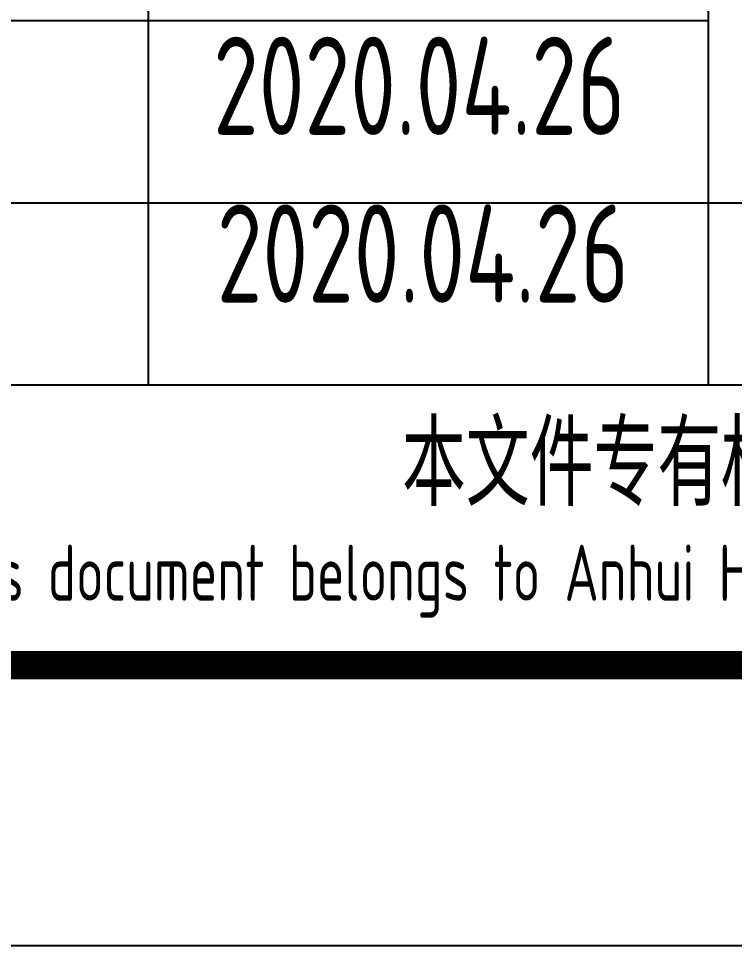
# Model space of a CAD drawing. Extents: x 5211311 to 5622788, y -441754 to -251897.
# Drawn here: x 5400637 to 5403193, y -424514 to -421207 of the extents above; entities that cross this region are included whole.
import ezdxf
from ezdxf.enums import TextEntityAlignment as Align

# ---------------------------------------------------------------- set-up
doc = ezdxf.new("R2010")
doc.units = 0
doc.header["$LTSCALE"] = 1000
doc.header["$MEASUREMENT"] = 0
doc.layers.get('0').update_dxf_attribs({"linetype": 'CONTINUOUS'})
doc.layers.add('PUB_TITLE', color=4, linetype='CONTINUOUS')
doc.styles.add('AHD', font='sceie.shx', dxfattribs={"width": 0.7, "bigfont": 'sceic.shx'})
doc.styles.add('sceie', font='sceie.shx', dxfattribs={"width": 0.7, "bigfont": 'sceic.shx'})

# ---------------------------------------------------------------- blocks, each defined once
blk = doc.blocks.new('签名')
at = {"style": 'sceie', "width": 0.8}
for p in [(5486670.1, -514111), (5486631, -514761.6), (5486657.1, -515425.2), (5486696.1, -516075.8), (5486709.1, -516674.4)]:
    blk.add_attdef('2020.4.26', text='', height=350, dxfattribs=at).set_placement(p, align=Align.MIDDLE)

msp = doc.modelspace()

# ---------------------------------------------------------------- linework, layer by layer
for p, q in [((5401100.7, -422514), (5401100.7, -419264)), ((5403100.7, -422514), (5403100.7, -419264)), ((5397600.7, -421214), (5403100.7, -421214)), ((5397600.7, -421864), (5415600.7, -421864)), ((5397600.7, -422514), (5415600.7, -422514)), ((5397600.7, -423514), (5415600.7, -423514))]:
    msp.add_line(p, q)
at = {"layer": 'PUB_TITLE', "color": 4}
msp.add_lwpolyline([(5332500.7, -424514), (5416600.7, -424514), (5416600.7, -365114), (5332500.7, -365114)], close=True, dxfattribs=at)
at = {"layer": 'PUB_TITLE', "color": 4, "const_width": 100}
msp.add_lwpolyline([(5335000.7, -423514), (5415600.7, -423514), (5415600.7, -366114), (5335000.7, -366114)], close=True, dxfattribs=at)

# ---------------------------------------------------------------- block references
at = {"color": 0}
ref = msp.add_blockref('签名', (-84628.4, 94629.5), dxfattribs=at)
ref.add_attrib('2020.4.26', '2020.04.26', dxfattribs={"height": 350, "style": 'sceie', "width": 0.8}).set_placement((5402080.7, -422044.8), align=Align.MIDDLE)
ref.add_attrib('2020.4.26', '2020.04.26', dxfattribs={"height": 350, "style": 'sceie', "width": 0.8}).set_placement((5402067.7, -421446.3), align=Align.MIDDLE)

# ---------------------------------------------------------------- texts
at = {"style": 'AHD', "width": 0.8}
for s, height, p in [('本文件专有权属安徽华东化工医药工程有限责任公司所有,未经许可不得复制或转让给第三方', 300, (5406600.7, -422814)), ('本文件专有权属安徽华东化工医药工程有限责任公司所有,未经许可不得复制或转让给第三方', 300, (5406600.7, -422814)), ('The proprietary right of this document belongs to Anhui Huadong Chemical And Medical Engineering  Co.,Ltd.  and any replication or transfer to the 3rd. side is forbidden without its permission. ', 200, (5406600.7, -423214)), ('The proprietary right of this document belongs to Anhui Huadong Chemical And Medical Engineering  Co.,Ltd.  and any replication or transfer to the 3rd. side is forbidden without its permission. ', 200, (5406600.7, -423214))]:
    msp.add_text(s, height=height, dxfattribs=at).set_placement(p, align=Align.MIDDLE)

doc.saveas('drawing.dxf')
